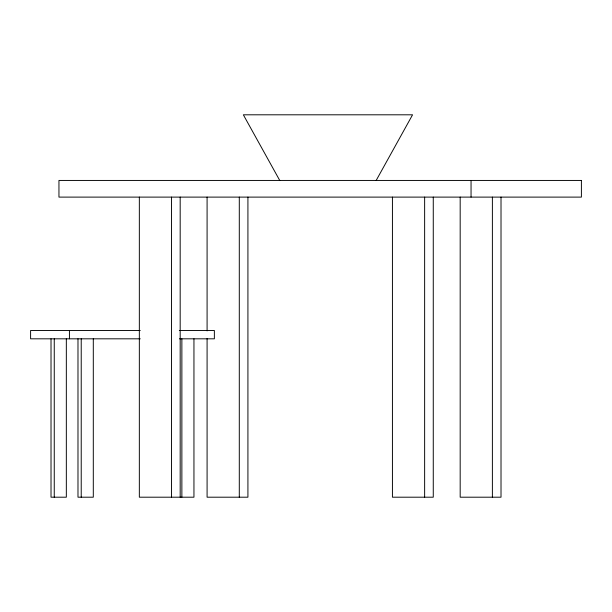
<?xml version="1.0" encoding="UTF-8"?>
<svg xmlns="http://www.w3.org/2000/svg" width="612" height="612" viewBox="0 0 612 612"><rect width="100%" height="100%" fill="white"/><g stroke="black" fill="none" stroke-linecap="round" stroke-linejoin="round"><path stroke-width="0.92" d="M376.173 180.441L412.564 114.804L243.354 114.804L279.738 180.441M140.255 330.48L30.6 330.48L30.6 338.818L140.255 338.818M179.324 330.48L214.368 330.48L214.368 338.818L179.446 338.818M501.014 197.11L501.014 497.196L460.178 497.196L460.178 197.11M492.385 197.11L492.385 497.196M471.049 180.441L471.049 197.11M433.265 197.11L433.265 497.196L392.43 497.196L392.43 197.11M424.636 197.11L424.636 497.196M247.921 197.11L247.921 497.196L207.085 497.196L207.085 338.551M239.292 197.11L239.292 497.196M207.085 197.11L207.085 330.908M193.95 338.818L193.95 497.196L139.337 497.196L139.337 197.11M181.871 338.818L181.871 497.196M180.18 197.11L180.18 497.196M171.544 197.11L171.544 497.196M93.299 338.818L93.299 497.196L77.984 497.196L77.984 338.818M81.22 338.818L81.22 497.196M69.431 330.48L69.431 338.818M66.333 338.818L66.333 497.196L51.018 497.196L51.018 338.818M54.254 338.818L54.254 497.196M581.4 180.441L58.951 180.441L58.951 197.11L581.4 197.11L581.4 180.441"/></g></svg>
